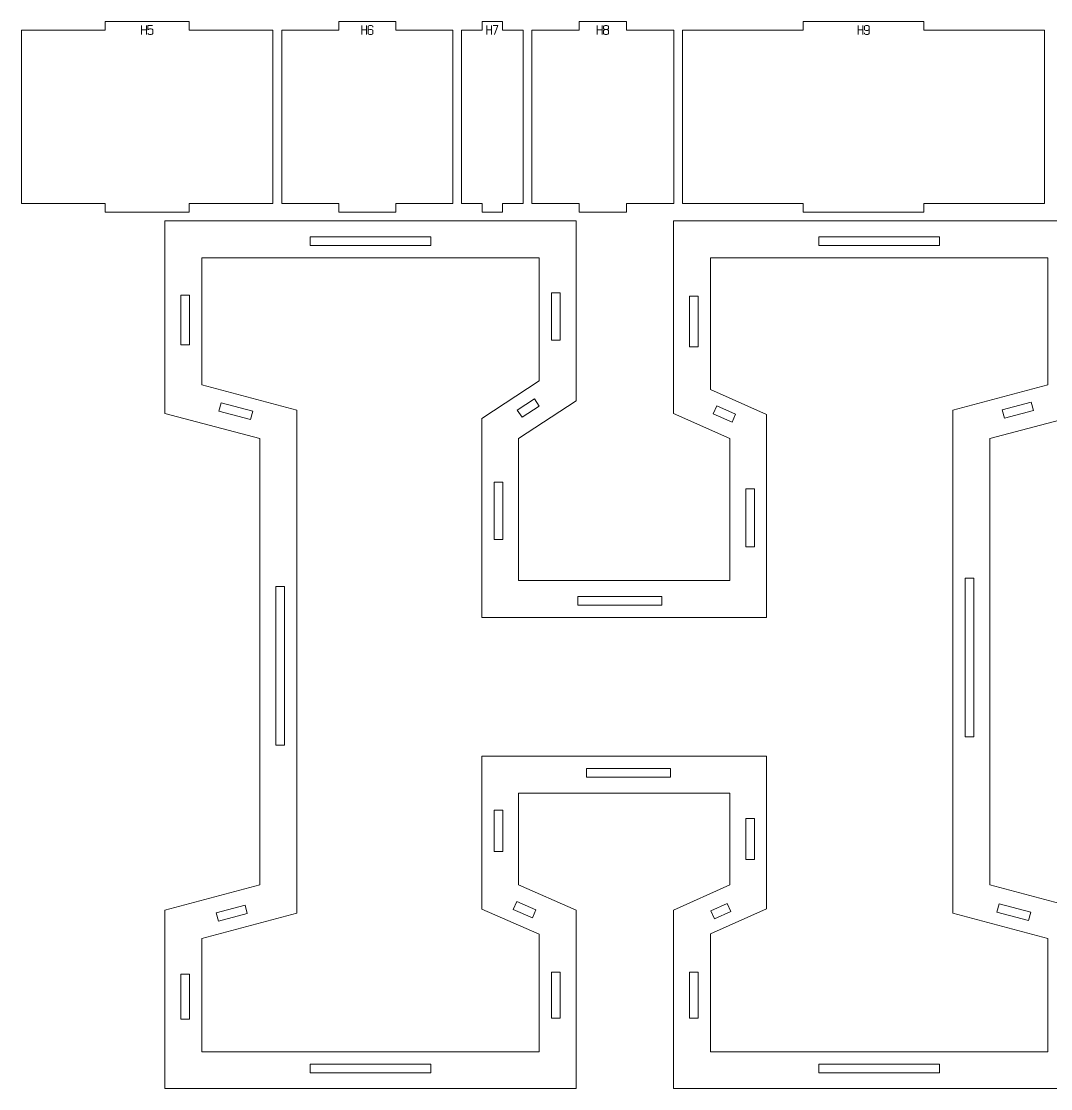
# Model space of a CAD drawing. Header units: centimetres. Extents: x -249 to 275, y -506 to 461.
# Drawn here: x -221.44 to -185.85, y -177.71 to -140.81 of the extents above; entities that cross this region are included whole.
import ezdxf

# ---------------------------------------------------------------- set-up
doc = ezdxf.new("R2010")
doc.units = ezdxf.units.CM
doc.header["$MEASUREMENT"] = 0
doc.layers.add('Capa 1', color=7, linetype='Continuous')

msp = doc.modelspace()

# ---------------------------------------------------------------- linework, layer by layer
at = {"layer": 'Capa 1', "color": 240, "lineweight": 9}
for points, knots in [([(-221.43544, -141.1064), (-221.43544, -141.1064), (-221.43544, -147.1064), (-221.43544, -147.1064), (-221.43544, -147.1064), (-218.53579, -147.1064), (-218.53579, -147.1064), (-218.53579, -147.1064), (-218.53579, -147.4064), (-218.53579, -147.4064), (-218.53579, -147.4064), (-215.63614, -147.4064), (-215.63614, -147.4064), (-215.63614, -147.4064), (-215.63614, -147.1064), (-215.63614, -147.1064), (-215.63614, -147.1064), (-212.7365, -147.1064), (-212.7365, -147.1064), (-212.7365, -147.1064), (-212.7365, -141.1064), (-212.7365, -141.1064), (-212.7365, -141.1064), (-215.63614, -141.1064), (-215.63614, -141.1064), (-215.63614, -141.1064), (-215.63614, -140.8064), (-215.63614, -140.8064), (-215.63614, -140.8064), (-218.53579, -140.8064), (-218.53579, -140.8064), (-218.53579, -140.8064), (-218.53579, -141.1064), (-218.53579, -141.1064), (-218.53579, -141.1064), (-221.43544, -141.1064), (-221.43544, -141.1064)], [0, 0, 0, 0, 0.08333333, 0.08333333, 0.08333333, 0.16666667, 0.16666667, 0.16666667, 0.25, 0.25, 0.25, 0.33333333, 0.33333333, 0.33333333, 0.41666667, 0.41666667, 0.41666667, 0.5, 0.5, 0.5, 0.58333333, 0.58333333, 0.58333333, 0.66666667, 0.66666667, 0.66666667, 0.75, 0.75, 0.75, 0.83333333, 0.83333333, 0.83333333, 0.91666667, 0.91666667, 0.91666667, 1, 1, 1, 1]), ([(-212.4365, -141.1064), (-212.4365, -141.1064), (-212.4365, -147.1064), (-212.4365, -147.1064), (-212.4365, -147.1064), (-210.46329, -147.1064), (-210.46329, -147.1064), (-210.46329, -147.1064), (-210.46329, -147.4064), (-210.46329, -147.4064), (-210.46329, -147.4064), (-208.49008, -147.4064), (-208.49008, -147.4064), (-208.49008, -147.4064), (-208.49008, -147.1064), (-208.49008, -147.1064), (-208.49008, -147.1064), (-206.51687, -147.1064), (-206.51687, -147.1064), (-206.51687, -147.1064), (-206.51687, -141.1064), (-206.51687, -141.1064), (-206.51687, -141.1064), (-208.49008, -141.1064), (-208.49008, -141.1064), (-208.49008, -141.1064), (-208.49008, -140.8064), (-208.49008, -140.8064), (-208.49008, -140.8064), (-210.46329, -140.8064), (-210.46329, -140.8064), (-210.46329, -140.8064), (-210.46329, -141.1064), (-210.46329, -141.1064), (-210.46329, -141.1064), (-212.4365, -141.1064), (-212.4365, -141.1064)], [0, 0, 0, 0, 0.08333333, 0.08333333, 0.08333333, 0.16666667, 0.16666667, 0.16666667, 0.25, 0.25, 0.25, 0.33333333, 0.33333333, 0.33333333, 0.41666667, 0.41666667, 0.41666667, 0.5, 0.5, 0.5, 0.58333333, 0.58333333, 0.58333333, 0.66666667, 0.66666667, 0.66666667, 0.75, 0.75, 0.75, 0.83333333, 0.83333333, 0.83333333, 0.91666667, 0.91666667, 0.91666667, 1, 1, 1, 1]), ([(-206.21687, -141.1064), (-206.21687, -141.1064), (-206.21687, -147.1064), (-206.21687, -147.1064), (-206.21687, -147.1064), (-205.50804, -147.1064), (-205.50804, -147.1064), (-205.50804, -147.1064), (-205.50804, -147.4064), (-205.50804, -147.4064), (-205.50804, -147.4064), (-204.79922, -147.4064), (-204.79922, -147.4064), (-204.79922, -147.4064), (-204.79922, -147.1064), (-204.79922, -147.1064), (-204.79922, -147.1064), (-204.0904, -147.1064), (-204.0904, -147.1064), (-204.0904, -147.1064), (-204.0904, -141.1064), (-204.0904, -141.1064), (-204.0904, -141.1064), (-204.79922, -141.1064), (-204.79922, -141.1064), (-204.79922, -141.1064), (-204.79922, -140.8064), (-204.79922, -140.8064), (-204.79922, -140.8064), (-205.50804, -140.8064), (-205.50804, -140.8064), (-205.50804, -140.8064), (-205.50804, -141.1064), (-205.50804, -141.1064), (-205.50804, -141.1064), (-206.21687, -141.1064), (-206.21687, -141.1064)], [0, 0, 0, 0, 0.08333333, 0.08333333, 0.08333333, 0.16666667, 0.16666667, 0.16666667, 0.25, 0.25, 0.25, 0.33333333, 0.33333333, 0.33333333, 0.41666667, 0.41666667, 0.41666667, 0.5, 0.5, 0.5, 0.58333333, 0.58333333, 0.58333333, 0.66666667, 0.66666667, 0.66666667, 0.75, 0.75, 0.75, 0.83333333, 0.83333333, 0.83333333, 0.91666667, 0.91666667, 0.91666667, 1, 1, 1, 1]), ([(-203.7904, -141.1064), (-203.7904, -141.1064), (-203.7904, -147.1064), (-203.7904, -147.1064), (-203.7904, -147.1064), (-202.15347, -147.1064), (-202.15347, -147.1064), (-202.15347, -147.1064), (-202.15347, -147.4064), (-202.15347, -147.4064), (-202.15347, -147.4064), (-200.51654, -147.4064), (-200.51654, -147.4064), (-200.51654, -147.4064), (-200.51654, -147.1064), (-200.51654, -147.1064), (-200.51654, -147.1064), (-198.87961, -147.1064), (-198.87961, -147.1064), (-198.87961, -147.1064), (-198.87961, -141.1064), (-198.87961, -141.1064), (-198.87961, -141.1064), (-200.51654, -141.1064), (-200.51654, -141.1064), (-200.51654, -141.1064), (-200.51654, -140.8064), (-200.51654, -140.8064), (-200.51654, -140.8064), (-202.15347, -140.8064), (-202.15347, -140.8064), (-202.15347, -140.8064), (-202.15347, -141.1064), (-202.15347, -141.1064), (-202.15347, -141.1064), (-203.7904, -141.1064), (-203.7904, -141.1064)], [0, 0, 0, 0, 0.08333333, 0.08333333, 0.08333333, 0.16666667, 0.16666667, 0.16666667, 0.25, 0.25, 0.25, 0.33333333, 0.33333333, 0.33333333, 0.41666667, 0.41666667, 0.41666667, 0.5, 0.5, 0.5, 0.58333333, 0.58333333, 0.58333333, 0.66666667, 0.66666667, 0.66666667, 0.75, 0.75, 0.75, 0.83333333, 0.83333333, 0.83333333, 0.91666667, 0.91666667, 0.91666667, 1, 1, 1, 1]), ([(-198.57961, -141.1064), (-198.57961, -141.1064), (-198.57961, -147.1064), (-198.57961, -147.1064), (-198.57961, -147.1064), (-194.40699, -147.1064), (-194.40699, -147.1064), (-194.40699, -147.1064), (-194.40699, -147.4064), (-194.40699, -147.4064), (-194.40699, -147.4064), (-190.23438, -147.4064), (-190.23438, -147.4064), (-190.23438, -147.4064), (-190.23438, -147.1064), (-190.23438, -147.1064), (-190.23438, -147.1064), (-186.06177, -147.1064), (-186.06177, -147.1064), (-186.06177, -147.1064), (-186.06177, -141.1064), (-186.06177, -141.1064), (-186.06177, -141.1064), (-190.23438, -141.1064), (-190.23438, -141.1064), (-190.23438, -141.1064), (-190.23438, -140.8064), (-190.23438, -140.8064), (-190.23438, -140.8064), (-194.40699, -140.8064), (-194.40699, -140.8064), (-194.40699, -140.8064), (-194.40699, -141.1064), (-194.40699, -141.1064), (-194.40699, -141.1064), (-198.57961, -141.1064), (-198.57961, -141.1064)], [0, 0, 0, 0, 0.08333333, 0.08333333, 0.08333333, 0.16666667, 0.16666667, 0.16666667, 0.25, 0.25, 0.25, 0.33333333, 0.33333333, 0.33333333, 0.41666667, 0.41666667, 0.41666667, 0.5, 0.5, 0.5, 0.58333333, 0.58333333, 0.58333333, 0.66666667, 0.66666667, 0.66666667, 0.75, 0.75, 0.75, 0.83333333, 0.83333333, 0.83333333, 0.91666667, 0.91666667, 0.91666667, 1, 1, 1, 1]), ([(-184.67472, -147.7064), (-184.67472, -147.7064), (-184.67472, -154.35857), (-184.67472, -154.35857), (-184.67472, -154.35857), (-187.9584, -155.22815), (-187.9584, -155.22815), (-187.9584, -155.22815), (-187.9584, -170.66292), (-187.9584, -170.66292), (-187.9584, -170.66292), (-184.67472, -171.53249), (-184.67472, -171.53249), (-184.67472, -171.53249), (-184.67472, -177.7064), (-184.67472, -177.7064), (-184.67472, -177.7064), (-198.88961, -177.7064), (-198.88961, -177.7064), (-198.88961, -177.7064), (-198.88961, -171.53249), (-198.88961, -171.53249), (-198.88961, -171.53249), (-196.94532, -170.66292), (-196.94532, -170.66292), (-196.94532, -170.66292), (-196.94532, -167.489), (-196.94532, -167.489), (-196.94532, -167.489), (-204.2472, -167.489), (-204.2472, -167.489), (-204.2472, -167.489), (-204.2472, -170.66292), (-204.2472, -170.66292), (-204.2472, -170.66292), (-202.25971, -171.53249), (-202.25971, -171.53249), (-202.25971, -171.53249), (-202.25971, -177.7064), (-202.25971, -177.7064), (-202.25971, -177.7064), (-216.47461, -177.7064), (-216.47461, -177.7064), (-216.47461, -177.7064), (-216.47461, -171.53249), (-216.47461, -171.53249), (-216.47461, -171.53249), (-213.19092, -170.66292), (-213.19092, -170.66292), (-213.19092, -170.66292), (-213.19092, -155.22815), (-213.19092, -155.22815), (-213.19092, -155.22815), (-216.47461, -154.35857), (-216.47461, -154.35857), (-216.47461, -154.35857), (-216.47461, -147.7064), (-216.47461, -147.7064), (-216.47461, -147.7064), (-202.25971, -147.7064), (-202.25971, -147.7064), (-202.25971, -147.7064), (-202.25971, -153.92379), (-202.25971, -153.92379), (-202.25971, -153.92379), (-204.2472, -155.22815), (-204.2472, -155.22815), (-204.2472, -155.22815), (-204.2472, -160.14118), (-204.2472, -160.14118), (-204.2472, -160.14118), (-196.94532, -160.14118), (-196.94532, -160.14118), (-196.94532, -160.14118), (-196.94532, -155.22815), (-196.94532, -155.22815), (-196.94532, -155.22815), (-198.88961, -154.35857), (-198.88961, -154.35857), (-198.88961, -154.35857), (-198.88961, -147.7064), (-198.88961, -147.7064), (-198.88961, -147.7064), (-184.67472, -147.7064), (-184.67472, -147.7064)], [0, 0, 0, 0, 0.03571429, 0.03571429, 0.03571429, 0.07142857, 0.07142857, 0.07142857, 0.10714286, 0.10714286, 0.10714286, 0.14285714, 0.14285714, 0.14285714, 0.17857143, 0.17857143, 0.17857143, 0.21428571, 0.21428571, 0.21428571, 0.25, 0.25, 0.25, 0.28571429, 0.28571429, 0.28571429, 0.32142857, 0.32142857, 0.32142857, 0.35714286, 0.35714286, 0.35714286, 0.39285714, 0.39285714, 0.39285714, 0.42857143, 0.42857143, 0.42857143, 0.46428571, 0.46428571, 0.46428571, 0.5, 0.5, 0.5, 0.53571429, 0.53571429, 0.53571429, 0.57142857, 0.57142857, 0.57142857, 0.60714286, 0.60714286, 0.60714286, 0.64285714, 0.64285714, 0.64285714, 0.67857143, 0.67857143, 0.67857143, 0.71428571, 0.71428571, 0.71428571, 0.75, 0.75, 0.75, 0.78571429, 0.78571429, 0.78571429, 0.82142857, 0.82142857, 0.82142857, 0.85714286, 0.85714286, 0.85714286, 0.89285714, 0.89285714, 0.89285714, 0.92857143, 0.92857143, 0.92857143, 0.96428571, 0.96428571, 0.96428571, 1, 1, 1, 1]), ([(-211.45347, -148.55493), (-211.45347, -148.55493), (-207.28085, -148.55493), (-207.28085, -148.55493), (-207.28085, -148.55493), (-207.28085, -148.25493), (-207.28085, -148.25493), (-207.28085, -148.25493), (-211.45347, -148.25493), (-211.45347, -148.25493), (-211.45347, -148.25493), (-211.45347, -148.55493), (-211.45347, -148.55493)], [0, 0, 0, 0, 0.25, 0.25, 0.25, 0.5, 0.5, 0.5, 0.75, 0.75, 0.75, 1, 1, 1, 1]), ([(-193.86847, -148.55493), (-193.86847, -148.55493), (-189.69586, -148.55493), (-189.69586, -148.55493), (-189.69586, -148.55493), (-189.69586, -148.25493), (-189.69586, -148.25493), (-189.69586, -148.25493), (-193.86847, -148.25493), (-193.86847, -148.25493), (-193.86847, -148.25493), (-193.86847, -148.55493), (-193.86847, -148.55493)], [0, 0, 0, 0, 0.25, 0.25, 0.25, 0.5, 0.5, 0.5, 0.75, 0.75, 0.75, 1, 1, 1, 1]), ([(-185.94751, -148.97919), (-185.94751, -148.97919), (-197.61682, -148.97919), (-197.61682, -148.97919), (-197.61682, -148.97919), (-197.61682, -153.53353), (-197.61682, -153.53353), (-197.61682, -153.53353), (-195.67253, -154.40311), (-195.67253, -154.40311), (-195.67253, -154.40311), (-195.67253, -161.41397), (-195.67253, -161.41397), (-195.67253, -161.41397), (-205.51999, -161.41397), (-205.51999, -161.41397), (-205.51999, -161.41397), (-205.51999, -154.54105), (-205.51999, -154.54105), (-205.51999, -154.54105), (-203.5325, -153.23669), (-203.5325, -153.23669), (-203.5325, -153.23669), (-203.5325, -148.97919), (-203.5325, -148.97919), (-203.5325, -148.97919), (-215.20182, -148.97919), (-215.20182, -148.97919), (-215.20182, -148.97919), (-215.20182, -153.37896), (-215.20182, -153.37896), (-215.20182, -153.37896), (-211.91813, -154.24854), (-211.91813, -154.24854), (-211.91813, -154.24854), (-211.91813, -171.64253), (-211.91813, -171.64253), (-211.91813, -171.64253), (-215.20182, -172.5121), (-215.20182, -172.5121), (-215.20182, -172.5121), (-215.20182, -176.43361), (-215.20182, -176.43361), (-215.20182, -176.43361), (-203.5325, -176.43361), (-203.5325, -176.43361), (-203.5325, -176.43361), (-203.5325, -172.3649), (-203.5325, -172.3649), (-203.5325, -172.3649), (-205.51999, -171.49533), (-205.51999, -171.49533), (-205.51999, -171.49533), (-205.51999, -166.21621), (-205.51999, -166.21621), (-205.51999, -166.21621), (-195.67253, -166.21621), (-195.67253, -166.21621), (-195.67253, -166.21621), (-195.67253, -171.48796), (-195.67253, -171.48796), (-195.67253, -171.48796), (-197.61682, -172.35753), (-197.61682, -172.35753), (-197.61682, -172.35753), (-197.61682, -176.43361), (-197.61682, -176.43361), (-197.61682, -176.43361), (-185.94751, -176.43361), (-185.94751, -176.43361), (-185.94751, -176.43361), (-185.94751, -172.5121), (-185.94751, -172.5121), (-185.94751, -172.5121), (-189.23119, -171.64253), (-189.23119, -171.64253), (-189.23119, -171.64253), (-189.23119, -154.24855), (-189.23119, -154.24855), (-189.23119, -154.24855), (-185.94751, -153.37897), (-185.94751, -153.37897), (-185.94751, -153.37897), (-185.94751, -148.97919), (-185.94751, -148.97919)], [0, 0, 0, 0, 0.03571429, 0.03571429, 0.03571429, 0.07142857, 0.07142857, 0.07142857, 0.10714286, 0.10714286, 0.10714286, 0.14285714, 0.14285714, 0.14285714, 0.17857143, 0.17857143, 0.17857143, 0.21428571, 0.21428571, 0.21428571, 0.25, 0.25, 0.25, 0.28571429, 0.28571429, 0.28571429, 0.32142857, 0.32142857, 0.32142857, 0.35714286, 0.35714286, 0.35714286, 0.39285714, 0.39285714, 0.39285714, 0.42857143, 0.42857143, 0.42857143, 0.46428571, 0.46428571, 0.46428571, 0.5, 0.5, 0.5, 0.53571429, 0.53571429, 0.53571429, 0.57142857, 0.57142857, 0.57142857, 0.60714286, 0.60714286, 0.60714286, 0.64285714, 0.64285714, 0.64285714, 0.67857143, 0.67857143, 0.67857143, 0.71428571, 0.71428571, 0.71428571, 0.75, 0.75, 0.75, 0.78571429, 0.78571429, 0.78571429, 0.82142857, 0.82142857, 0.82142857, 0.85714286, 0.85714286, 0.85714286, 0.89285714, 0.89285714, 0.89285714, 0.92857143, 0.92857143, 0.92857143, 0.96428571, 0.96428571, 0.96428571, 1, 1, 1, 1]), ([(-215.62608, -151.98864), (-215.62608, -151.98864), (-215.62608, -150.27179), (-215.62608, -150.27179), (-215.62608, -150.27179), (-215.92608, -150.27179), (-215.92608, -150.27179), (-215.92608, -150.27179), (-215.92608, -151.98864), (-215.92608, -151.98864), (-215.92608, -151.98864), (-215.62608, -151.98864), (-215.62608, -151.98864)], [0, 0, 0, 0, 0.25, 0.25, 0.25, 0.5, 0.5, 0.5, 0.75, 0.75, 0.75, 1, 1, 1, 1]), ([(-203.10824, -150.19186), (-203.10824, -150.19186), (-203.10824, -151.82879), (-203.10824, -151.82879), (-203.10824, -151.82879), (-202.80824, -151.82879), (-202.80824, -151.82879), (-202.80824, -151.82879), (-202.80824, -150.19186), (-202.80824, -150.19186), (-202.80824, -150.19186), (-203.10824, -150.19186), (-203.10824, -150.19186)], [0, 0, 0, 0, 0.25, 0.25, 0.25, 0.5, 0.5, 0.5, 0.75, 0.75, 0.75, 1, 1, 1, 1]), ([(-198.04108, -152.05734), (-198.04108, -152.05734), (-198.04108, -150.30613), (-198.04108, -150.30613), (-198.04108, -150.30613), (-198.34108, -150.30613), (-198.34108, -150.30613), (-198.34108, -150.30613), (-198.34108, -152.05734), (-198.34108, -152.05734), (-198.34108, -152.05734), (-198.04108, -152.05734), (-198.04108, -152.05734)], [0, 0, 0, 0, 0.25, 0.25, 0.25, 0.5, 0.5, 0.5, 0.75, 0.75, 0.75, 1, 1, 1, 1]), ([(-203.70084, -153.85464), (-203.70084, -153.85464), (-204.29344, -154.24355), (-204.29344, -154.24355), (-204.29344, -154.24355), (-204.12884, -154.49436), (-204.12884, -154.49436), (-204.12884, -154.49436), (-203.53624, -154.10545), (-203.53624, -154.10545), (-203.53624, -154.10545), (-203.70084, -153.85464), (-203.70084, -153.85464)], [0, 0, 0, 0, 0.25, 0.25, 0.25, 0.5, 0.5, 0.5, 0.75, 0.75, 0.75, 1, 1, 1, 1]), ([(-213.43695, -154.28522), (-213.43695, -154.28522), (-214.53152, -153.99536), (-214.53152, -153.99536), (-214.53152, -153.99536), (-214.60831, -154.28536), (-214.60831, -154.28536), (-214.60831, -154.28536), (-213.51375, -154.57522), (-213.51375, -154.57522), (-213.51375, -154.57522), (-213.43695, -154.28522), (-213.43695, -154.28522)], [0, 0, 0, 0, 0.25, 0.25, 0.25, 0.5, 0.5, 0.5, 0.75, 0.75, 0.75, 1, 1, 1, 1]), ([(-196.74489, -154.38826), (-196.74489, -154.38826), (-197.39298, -154.0984), (-197.39298, -154.0984), (-197.39298, -154.0984), (-197.51547, -154.37226), (-197.51547, -154.37226), (-197.51547, -154.37226), (-196.86737, -154.66212), (-196.86737, -154.66212), (-196.86737, -154.66212), (-196.74489, -154.38826), (-196.74489, -154.38826)], [0, 0, 0, 0, 0.25, 0.25, 0.25, 0.5, 0.5, 0.5, 0.75, 0.75, 0.75, 1, 1, 1, 1]), ([(-186.52436, -153.97061), (-186.52436, -153.97061), (-187.52548, -154.23573), (-187.52548, -154.23573), (-187.52548, -154.23573), (-187.44868, -154.52573), (-187.44868, -154.52573), (-187.44868, -154.52573), (-186.44756, -154.26062), (-186.44756, -154.26062), (-186.44756, -154.26062), (-186.52436, -153.97061), (-186.52436, -153.97061)], [0, 0, 0, 0, 0.25, 0.25, 0.25, 0.5, 0.5, 0.5, 0.75, 0.75, 0.75, 1, 1, 1, 1]), ([(-205.09573, -156.74329), (-205.09573, -156.74329), (-205.09573, -158.7165), (-205.09573, -158.7165), (-205.09573, -158.7165), (-204.79573, -158.7165), (-204.79573, -158.7165), (-204.79573, -158.7165), (-204.79573, -156.74329), (-204.79573, -156.74329), (-204.79573, -156.74329), (-205.09573, -156.74329), (-205.09573, -156.74329)], [0, 0, 0, 0, 0.25, 0.25, 0.25, 0.5, 0.5, 0.5, 0.75, 0.75, 0.75, 1, 1, 1, 1]), ([(-196.09679, -158.97713), (-196.09679, -158.97713), (-196.09679, -156.96456), (-196.09679, -156.96456), (-196.09679, -156.96456), (-196.39679, -156.96456), (-196.39679, -156.96456), (-196.39679, -156.96456), (-196.39679, -158.97713), (-196.39679, -158.97713), (-196.39679, -158.97713), (-196.09679, -158.97713), (-196.09679, -158.97713)], [0, 0, 0, 0, 0.25, 0.25, 0.25, 0.5, 0.5, 0.5, 0.75, 0.75, 0.75, 1, 1, 1, 1]), ([(-188.80693, -160.05872), (-188.80693, -160.05872), (-188.80693, -165.54235), (-188.80693, -165.54235), (-188.80693, -165.54235), (-188.50693, -165.54235), (-188.50693, -165.54235), (-188.50693, -165.54235), (-188.50693, -160.05872), (-188.50693, -160.05872), (-188.50693, -160.05872), (-188.80693, -160.05872), (-188.80693, -160.05872)], [0, 0, 0, 0, 0.25, 0.25, 0.25, 0.5, 0.5, 0.5, 0.75, 0.75, 0.75, 1, 1, 1, 1]), ([(-212.34239, -165.83235), (-212.34239, -165.83235), (-212.34239, -160.34872), (-212.34239, -160.34872), (-212.34239, -160.34872), (-212.64239, -160.34872), (-212.64239, -160.34872), (-212.64239, -160.34872), (-212.64239, -165.83235), (-212.64239, -165.83235), (-212.64239, -165.83235), (-212.34239, -165.83235), (-212.34239, -165.83235)], [0, 0, 0, 0, 0.25, 0.25, 0.25, 0.5, 0.5, 0.5, 0.75, 0.75, 0.75, 1, 1, 1, 1]), ([(-202.19608, -160.98971), (-202.19608, -160.98971), (-199.29644, -160.98971), (-199.29644, -160.98971), (-199.29644, -160.98971), (-199.29644, -160.68971), (-199.29644, -160.68971), (-199.29644, -160.68971), (-202.19608, -160.68971), (-202.19608, -160.68971), (-202.19608, -160.68971), (-202.19608, -160.98971), (-202.19608, -160.98971)], [0, 0, 0, 0, 0.25, 0.25, 0.25, 0.5, 0.5, 0.5, 0.75, 0.75, 0.75, 1, 1, 1, 1]), ([(-198.99644, -166.64047), (-198.99644, -166.64047), (-201.89608, -166.64047), (-201.89608, -166.64047), (-201.89608, -166.64047), (-201.89608, -166.94047), (-201.89608, -166.94047), (-201.89608, -166.94047), (-198.99644, -166.94047), (-198.99644, -166.94047), (-198.99644, -166.94047), (-198.99644, -166.64047), (-198.99644, -166.64047)], [0, 0, 0, 0, 0.25, 0.25, 0.25, 0.5, 0.5, 0.5, 0.75, 0.75, 0.75, 1, 1, 1, 1]), ([(-205.09573, -168.07465), (-205.09573, -168.07465), (-205.09573, -169.50883), (-205.09573, -169.50883), (-205.09573, -169.50883), (-204.79573, -169.50883), (-204.79573, -169.50883), (-204.79573, -169.50883), (-204.79573, -168.07465), (-204.79573, -168.07465), (-204.79573, -168.07465), (-205.09573, -168.07465), (-205.09573, -168.07465)], [0, 0, 0, 0, 0.25, 0.25, 0.25, 0.5, 0.5, 0.5, 0.75, 0.75, 0.75, 1, 1, 1, 1]), ([(-196.09679, -169.78879), (-196.09679, -169.78879), (-196.09679, -168.36463), (-196.09679, -168.36463), (-196.09679, -168.36463), (-196.39679, -168.36463), (-196.39679, -168.36463), (-196.39679, -168.36463), (-196.39679, -169.78879), (-196.39679, -169.78879), (-196.39679, -169.78879), (-196.09679, -169.78879), (-196.09679, -169.78879)], [0, 0, 0, 0, 0.25, 0.25, 0.25, 0.5, 0.5, 0.5, 0.75, 0.75, 0.75, 1, 1, 1, 1]), ([(-214.62496, -171.92045), (-214.62496, -171.92045), (-213.62385, -171.65534), (-213.62385, -171.65534), (-213.62385, -171.65534), (-213.70064, -171.36534), (-213.70064, -171.36534), (-213.70064, -171.36534), (-214.70176, -171.63045), (-214.70176, -171.63045), (-214.70176, -171.63045), (-214.62496, -171.92045), (-214.62496, -171.92045)], [0, 0, 0, 0, 0.25, 0.25, 0.25, 0.5, 0.5, 0.5, 0.75, 0.75, 0.75, 1, 1, 1, 1]), ([(-204.43323, -171.50772), (-204.43323, -171.50772), (-203.77074, -171.79757), (-203.77074, -171.79757), (-203.77074, -171.79757), (-203.65049, -171.52273), (-203.65049, -171.52273), (-203.65049, -171.52273), (-204.31298, -171.23287), (-204.31298, -171.23287), (-204.31298, -171.23287), (-204.43323, -171.50772), (-204.43323, -171.50772)], [0, 0, 0, 0, 0.25, 0.25, 0.25, 0.5, 0.5, 0.5, 0.75, 0.75, 0.75, 1, 1, 1, 1]), ([(-197.47631, -171.82993), (-197.47631, -171.82993), (-196.91155, -171.57735), (-196.91155, -171.57735), (-196.91155, -171.57735), (-197.03403, -171.30349), (-197.03403, -171.30349), (-197.03403, -171.30349), (-197.5988, -171.55607), (-197.5988, -171.55607), (-197.5988, -171.55607), (-197.47631, -171.82993), (-197.47631, -171.82993)], [0, 0, 0, 0, 0.25, 0.25, 0.25, 0.5, 0.5, 0.5, 0.75, 0.75, 0.75, 1, 1, 1, 1]), ([(-187.71237, -171.60585), (-187.71237, -171.60585), (-186.61781, -171.8957), (-186.61781, -171.8957), (-186.61781, -171.8957), (-186.54101, -171.6057), (-186.54101, -171.6057), (-186.54101, -171.6057), (-187.63557, -171.31584), (-187.63557, -171.31584), (-187.63557, -171.31584), (-187.71237, -171.60585), (-187.71237, -171.60585)], [0, 0, 0, 0, 0.25, 0.25, 0.25, 0.5, 0.5, 0.5, 0.75, 0.75, 0.75, 1, 1, 1, 1]), ([(-215.62608, -175.30043), (-215.62608, -175.30043), (-215.62608, -173.743), (-215.62608, -173.743), (-215.62608, -173.743), (-215.92608, -173.743), (-215.92608, -173.743), (-215.92608, -173.743), (-215.92608, -175.30043), (-215.92608, -175.30043), (-215.92608, -175.30043), (-215.62608, -175.30043), (-215.62608, -175.30043)], [0, 0, 0, 0, 0.25, 0.25, 0.25, 0.5, 0.5, 0.5, 0.75, 0.75, 0.75, 1, 1, 1, 1]), ([(-203.10824, -173.67758), (-203.10824, -173.67758), (-203.10824, -175.26772), (-203.10824, -175.26772), (-203.10824, -175.26772), (-202.80824, -175.26772), (-202.80824, -175.26772), (-202.80824, -175.26772), (-202.80824, -173.67758), (-202.80824, -173.67758), (-202.80824, -173.67758), (-203.10824, -173.67758), (-203.10824, -173.67758)], [0, 0, 0, 0, 0.25, 0.25, 0.25, 0.5, 0.5, 0.5, 0.75, 0.75, 0.75, 1, 1, 1, 1]), ([(-198.04108, -175.26609), (-198.04108, -175.26609), (-198.04108, -173.6743), (-198.04108, -173.6743), (-198.04108, -173.6743), (-198.34108, -173.6743), (-198.34108, -173.6743), (-198.34108, -173.6743), (-198.34108, -175.26609), (-198.34108, -175.26609), (-198.34108, -175.26609), (-198.04108, -175.26609), (-198.04108, -175.26609)], [0, 0, 0, 0, 0.25, 0.25, 0.25, 0.5, 0.5, 0.5, 0.75, 0.75, 0.75, 1, 1, 1, 1]), ([(-207.28085, -176.85787), (-207.28085, -176.85787), (-211.45347, -176.85787), (-211.45347, -176.85787), (-211.45347, -176.85787), (-211.45347, -177.15787), (-211.45347, -177.15787), (-211.45347, -177.15787), (-207.28085, -177.15787), (-207.28085, -177.15787), (-207.28085, -177.15787), (-207.28085, -176.85787), (-207.28085, -176.85787)], [0, 0, 0, 0, 0.25, 0.25, 0.25, 0.5, 0.5, 0.5, 0.75, 0.75, 0.75, 1, 1, 1, 1]), ([(-189.69586, -176.85787), (-189.69586, -176.85787), (-193.86847, -176.85787), (-193.86847, -176.85787), (-193.86847, -176.85787), (-193.86847, -177.15787), (-193.86847, -177.15787), (-193.86847, -177.15787), (-189.69586, -177.15787), (-189.69586, -177.15787), (-189.69586, -177.15787), (-189.69586, -176.85787), (-189.69586, -176.85787)], [0, 0, 0, 0, 0.25, 0.25, 0.25, 0.5, 0.5, 0.5, 0.75, 0.75, 0.75, 1, 1, 1, 1])]:
    msp.add_open_spline(points, degree=3, knots=knots, dxfattribs=at)
at = {"layer": 'Capa 1', "color": 114, "lineweight": 9}
for points, knots in [([(-217.27859, -141.2636), (-217.27859, -141.2636), (-217.27859, -140.94716), (-217.27859, -140.94716), (-217.27859, -140.94716), (-217.27859, -141.10309), (-217.27859, -141.10309), (-217.27859, -141.10309), (-217.11441, -141.10309), (-217.11441, -141.10309), (-217.11441, -141.10309), (-217.11441, -140.94716), (-217.11441, -140.94716), (-217.11441, -140.94716), (-217.11441, -141.2636), (-217.11441, -141.2636), (-217.11441, -141.2636), (-217.11441, -141.10309), (-217.11441, -141.10309), (-217.11441, -141.10309), (-217.27859, -141.10309), (-217.27859, -141.10309), (-217.27859, -141.10309), (-217.27859, -141.2636), (-217.27859, -141.2636)], [0, 0, 0, 0, 0.125, 0.125, 0.125, 0.25, 0.25, 0.25, 0.375, 0.375, 0.375, 0.5, 0.5, 0.5, 0.625, 0.625, 0.625, 0.75, 0.75, 0.75, 0.875, 0.875, 0.875, 1, 1, 1, 1]), ([(-216.97591, -141.2636), (-216.99945, -141.2636), (-217.0191, -141.26016), (-217.03484, -141.25328), (-217.05059, -141.2464), (-217.05846, -141.23807), (-217.05846, -141.22829), (-217.05846, -141.23807), (-217.05059, -141.2464), (-217.03484, -141.25328), (-217.0191, -141.26016), (-216.99945, -141.2636), (-216.97591, -141.2636), (-216.95237, -141.2636), (-216.93272, -141.26016), (-216.91698, -141.25328), (-216.90123, -141.2464), (-216.89336, -141.23807), (-216.89336, -141.22829), (-216.89336, -141.22829), (-216.89336, -141.10263), (-216.89336, -141.10263), (-216.89336, -141.09284), (-216.90123, -141.08451), (-216.91698, -141.07763), (-216.93272, -141.07075), (-216.95237, -141.06731), (-216.97591, -141.06731), (-216.99731, -141.06915), (-217.01382, -141.0716), (-217.02544, -141.07465), (-217.03706, -141.07771), (-217.04806, -141.08704), (-217.05846, -141.10263), (-217.05846, -141.10263), (-217.05846, -140.94716), (-217.05846, -140.94716), (-217.05846, -140.94716), (-216.89886, -140.94716), (-216.89886, -140.94716), (-216.89886, -140.94716), (-217.05846, -140.94716), (-217.05846, -140.94716), (-217.05846, -140.94716), (-217.05846, -141.10263), (-217.05846, -141.10263), (-217.04806, -141.08704), (-217.03706, -141.07771), (-217.02544, -141.07465), (-217.01382, -141.0716), (-216.99731, -141.06915), (-216.97591, -141.06731), (-216.95237, -141.06731), (-216.93272, -141.07075), (-216.91698, -141.07763), (-216.90123, -141.08451), (-216.89336, -141.09284), (-216.89336, -141.10263), (-216.89336, -141.10263), (-216.89336, -141.22829), (-216.89336, -141.22829), (-216.89336, -141.23807), (-216.90123, -141.2464), (-216.91698, -141.25328), (-216.93272, -141.26016), (-216.95237, -141.2636), (-216.97591, -141.2636)], [0, 0, 0, 0, 0.04545455, 0.04545455, 0.04545455, 0.09090909, 0.09090909, 0.09090909, 0.13636364, 0.13636364, 0.13636364, 0.18181818, 0.18181818, 0.18181818, 0.22727273, 0.22727273, 0.22727273, 0.27272727, 0.27272727, 0.27272727, 0.31818182, 0.31818182, 0.31818182, 0.36363636, 0.36363636, 0.36363636, 0.40909091, 0.40909091, 0.40909091, 0.45454545, 0.45454545, 0.45454545, 0.5, 0.5, 0.5, 0.54545455, 0.54545455, 0.54545455, 0.59090909, 0.59090909, 0.59090909, 0.63636364, 0.63636364, 0.63636364, 0.68181818, 0.68181818, 0.68181818, 0.72727273, 0.72727273, 0.72727273, 0.77272727, 0.77272727, 0.77272727, 0.81818182, 0.81818182, 0.81818182, 0.86363636, 0.86363636, 0.86363636, 0.90909091, 0.90909091, 0.90909091, 0.95454545, 0.95454545, 0.95454545, 1, 1, 1, 1]), ([(-209.6693, -141.2636), (-209.6693, -141.2636), (-209.6693, -140.94716), (-209.6693, -140.94716), (-209.6693, -140.94716), (-209.6693, -141.10309), (-209.6693, -141.10309), (-209.6693, -141.10309), (-209.50512, -141.10309), (-209.50512, -141.10309), (-209.50512, -141.10309), (-209.50512, -140.94716), (-209.50512, -140.94716), (-209.50512, -140.94716), (-209.50512, -141.2636), (-209.50512, -141.2636), (-209.50512, -141.2636), (-209.50512, -141.10309), (-209.50512, -141.10309), (-209.50512, -141.10309), (-209.6693, -141.10309), (-209.6693, -141.10309), (-209.6693, -141.10309), (-209.6693, -141.2636), (-209.6693, -141.2636)], [0, 0, 0, 0, 0.125, 0.125, 0.125, 0.25, 0.25, 0.25, 0.375, 0.375, 0.375, 0.5, 0.5, 0.5, 0.625, 0.625, 0.625, 0.75, 0.75, 0.75, 0.875, 0.875, 0.875, 1, 1, 1, 1]), ([(-209.36662, -141.2636), (-209.39016, -141.2636), (-209.40981, -141.26016), (-209.42555, -141.25328), (-209.4413, -141.2464), (-209.44917, -141.23807), (-209.44917, -141.22829), (-209.44917, -141.22829), (-209.44917, -141.12143), (-209.44917, -141.12143), (-209.44917, -141.12143), (-209.44917, -140.98247), (-209.44917, -140.98247), (-209.44917, -140.97269), (-209.4413, -140.96436), (-209.42555, -140.95748), (-209.40981, -140.9506), (-209.39016, -140.94716), (-209.36662, -140.94716), (-209.34308, -140.94716), (-209.32343, -140.9506), (-209.30769, -140.95748), (-209.29194, -140.96436), (-209.28407, -140.97269), (-209.28407, -140.98247), (-209.28407, -140.98247), (-209.28407, -141.00815), (-209.28407, -141.00815), (-209.28407, -141.00815), (-209.28407, -140.98247), (-209.28407, -140.98247), (-209.28407, -140.97269), (-209.29194, -140.96436), (-209.30769, -140.95748), (-209.32343, -140.9506), (-209.34308, -140.94716), (-209.36662, -140.94716), (-209.39016, -140.94716), (-209.40981, -140.9506), (-209.42555, -140.95748), (-209.4413, -140.96436), (-209.44917, -140.97269), (-209.44917, -140.98247), (-209.44917, -140.98247), (-209.44917, -141.12143), (-209.44917, -141.12143), (-209.44917, -141.11226), (-209.43962, -141.10408), (-209.42051, -141.0969), (-209.4014, -141.08971), (-209.38344, -141.08612), (-209.36662, -141.08612), (-209.34308, -141.08612), (-209.32343, -141.08956), (-209.30769, -141.09644), (-209.29194, -141.10332), (-209.28407, -141.11165), (-209.28407, -141.12143), (-209.28407, -141.12143), (-209.28407, -141.22829), (-209.28407, -141.22829), (-209.28407, -141.23807), (-209.29194, -141.2464), (-209.30769, -141.25328), (-209.32343, -141.26016), (-209.34308, -141.2636), (-209.36662, -141.2636)], [0, 0, 0, 0, 0.04545455, 0.04545455, 0.04545455, 0.09090909, 0.09090909, 0.09090909, 0.13636364, 0.13636364, 0.13636364, 0.18181818, 0.18181818, 0.18181818, 0.22727273, 0.22727273, 0.22727273, 0.27272727, 0.27272727, 0.27272727, 0.31818182, 0.31818182, 0.31818182, 0.36363636, 0.36363636, 0.36363636, 0.40909091, 0.40909091, 0.40909091, 0.45454545, 0.45454545, 0.45454545, 0.5, 0.5, 0.5, 0.54545455, 0.54545455, 0.54545455, 0.59090909, 0.59090909, 0.59090909, 0.63636364, 0.63636364, 0.63636364, 0.68181818, 0.68181818, 0.68181818, 0.72727273, 0.72727273, 0.72727273, 0.77272727, 0.77272727, 0.77272727, 0.81818182, 0.81818182, 0.81818182, 0.86363636, 0.86363636, 0.86363636, 0.90909091, 0.90909091, 0.90909091, 0.95454545, 0.95454545, 0.95454545, 1, 1, 1, 1]), ([(-205.3435, -141.2636), (-205.3435, -141.2636), (-205.3435, -140.94716), (-205.3435, -140.94716), (-205.3435, -140.94716), (-205.3435, -141.10309), (-205.3435, -141.10309), (-205.3435, -141.10309), (-205.17932, -141.10309), (-205.17932, -141.10309), (-205.17932, -141.10309), (-205.17932, -140.94716), (-205.17932, -140.94716), (-205.17932, -140.94716), (-205.17932, -141.2636), (-205.17932, -141.2636), (-205.17932, -141.2636), (-205.17932, -141.10309), (-205.17932, -141.10309), (-205.17932, -141.10309), (-205.3435, -141.10309), (-205.3435, -141.10309), (-205.3435, -141.10309), (-205.3435, -141.2636), (-205.3435, -141.2636)], [0, 0, 0, 0, 0.125, 0.125, 0.125, 0.25, 0.25, 0.25, 0.375, 0.375, 0.375, 0.5, 0.5, 0.5, 0.625, 0.625, 0.625, 0.75, 0.75, 0.75, 0.875, 0.875, 0.875, 1, 1, 1, 1]), ([(-205.08485, -141.2636), (-205.08485, -141.2636), (-204.96377, -140.94716), (-204.96377, -140.94716), (-204.96377, -140.94716), (-205.12337, -140.94716), (-205.12337, -140.94716), (-205.12337, -140.94716), (-204.96377, -140.94716), (-204.96377, -140.94716), (-204.96377, -140.94716), (-205.08485, -141.2636), (-205.08485, -141.2636)], [0, 0, 0, 0, 0.25, 0.25, 0.25, 0.5, 0.5, 0.5, 0.75, 0.75, 0.75, 1, 1, 1, 1]), ([(-201.52762, -141.2636), (-201.52762, -141.2636), (-201.52762, -140.94716), (-201.52762, -140.94716), (-201.52762, -140.94716), (-201.52762, -141.10309), (-201.52762, -141.10309), (-201.52762, -141.10309), (-201.36344, -141.10309), (-201.36344, -141.10309), (-201.36344, -141.10309), (-201.36344, -140.94716), (-201.36344, -140.94716), (-201.36344, -140.94716), (-201.36344, -141.2636), (-201.36344, -141.2636), (-201.36344, -141.2636), (-201.36344, -141.10309), (-201.36344, -141.10309), (-201.36344, -141.10309), (-201.52762, -141.10309), (-201.52762, -141.10309), (-201.52762, -141.10309), (-201.52762, -141.2636), (-201.52762, -141.2636)], [0, 0, 0, 0, 0.125, 0.125, 0.125, 0.25, 0.25, 0.25, 0.375, 0.375, 0.375, 0.5, 0.5, 0.5, 0.625, 0.625, 0.625, 0.75, 0.75, 0.75, 0.875, 0.875, 0.875, 1, 1, 1, 1]), ([(-201.30749, -141.05677), (-201.30749, -141.06472), (-201.30183, -141.0719), (-201.29052, -141.07832), (-201.27921, -141.08474), (-201.25735, -141.08902), (-201.22494, -141.09116), (-201.19253, -141.08902), (-201.17067, -141.08474), (-201.15936, -141.07832), (-201.14805, -141.0719), (-201.14239, -141.06472), (-201.14239, -141.05677), (-201.14239, -141.05677), (-201.14239, -140.98247), (-201.14239, -140.98247), (-201.14239, -140.97269), (-201.15026, -140.96436), (-201.16601, -140.95748), (-201.18175, -140.9506), (-201.2014, -140.94716), (-201.22494, -140.94716), (-201.24848, -140.94716), (-201.26813, -140.9506), (-201.28387, -140.95748), (-201.29962, -140.96436), (-201.30749, -140.97269), (-201.30749, -140.98247), (-201.30749, -140.98247), (-201.30749, -141.05677), (-201.30749, -141.05677)], [0, 0, 0, 0, 0.1, 0.1, 0.1, 0.2, 0.2, 0.2, 0.3, 0.3, 0.3, 0.4, 0.4, 0.4, 0.5, 0.5, 0.5, 0.6, 0.6, 0.6, 0.7, 0.7, 0.7, 0.8, 0.8, 0.8, 0.9, 0.9, 0.9, 1, 1, 1, 1]), ([(-201.22494, -141.2636), (-201.24848, -141.2636), (-201.26813, -141.26016), (-201.28387, -141.25328), (-201.29962, -141.2464), (-201.30749, -141.23807), (-201.30749, -141.22829), (-201.30749, -141.22829), (-201.30749, -141.1251), (-201.30749, -141.1251), (-201.30749, -141.11684), (-201.30183, -141.10966), (-201.29052, -141.10355), (-201.27921, -141.09743), (-201.25735, -141.0933), (-201.22494, -141.09116), (-201.25735, -141.08902), (-201.27921, -141.08474), (-201.29052, -141.07832), (-201.30183, -141.0719), (-201.30749, -141.06472), (-201.30749, -141.05677), (-201.30749, -141.05677), (-201.30749, -140.98247), (-201.30749, -140.98247), (-201.30749, -140.97269), (-201.29962, -140.96436), (-201.28387, -140.95748), (-201.26813, -140.9506), (-201.24848, -140.94716), (-201.22494, -140.94716), (-201.2014, -140.94716), (-201.18175, -140.9506), (-201.16601, -140.95748), (-201.15026, -140.96436), (-201.14239, -140.97269), (-201.14239, -140.98247), (-201.14239, -140.98247), (-201.14239, -141.05677), (-201.14239, -141.05677), (-201.14239, -141.06472), (-201.14805, -141.0719), (-201.15936, -141.07832), (-201.17067, -141.08474), (-201.19253, -141.08902), (-201.22494, -141.09116), (-201.19253, -141.0933), (-201.17067, -141.09743), (-201.15936, -141.10355), (-201.14805, -141.10966), (-201.14239, -141.11684), (-201.14239, -141.1251), (-201.14239, -141.1251), (-201.14239, -141.22829), (-201.14239, -141.22829), (-201.14239, -141.23807), (-201.15026, -141.2464), (-201.16601, -141.25328), (-201.18175, -141.26016), (-201.2014, -141.2636), (-201.22494, -141.2636)], [0, 0, 0, 0, 0.05, 0.05, 0.05, 0.1, 0.1, 0.1, 0.15, 0.15, 0.15, 0.2, 0.2, 0.2, 0.25, 0.25, 0.25, 0.3, 0.3, 0.3, 0.35, 0.35, 0.35, 0.4, 0.4, 0.4, 0.45, 0.45, 0.45, 0.5, 0.5, 0.5, 0.55, 0.55, 0.55, 0.6, 0.6, 0.6, 0.65, 0.65, 0.65, 0.7, 0.7, 0.7, 0.75, 0.75, 0.75, 0.8, 0.8, 0.8, 0.85, 0.85, 0.85, 0.9, 0.9, 0.9, 0.95, 0.95, 0.95, 1, 1, 1, 1]), ([(-192.51331, -141.2636), (-192.51331, -141.2636), (-192.51331, -140.94716), (-192.51331, -140.94716), (-192.51331, -140.94716), (-192.51331, -141.10309), (-192.51331, -141.10309), (-192.51331, -141.10309), (-192.34913, -141.10309), (-192.34913, -141.10309), (-192.34913, -141.10309), (-192.34913, -140.94716), (-192.34913, -140.94716), (-192.34913, -140.94716), (-192.34913, -141.2636), (-192.34913, -141.2636), (-192.34913, -141.2636), (-192.34913, -141.10309), (-192.34913, -141.10309), (-192.34913, -141.10309), (-192.51331, -141.10309), (-192.51331, -141.10309), (-192.51331, -141.10309), (-192.51331, -141.2636), (-192.51331, -141.2636)], [0, 0, 0, 0, 0.125, 0.125, 0.125, 0.25, 0.25, 0.25, 0.375, 0.375, 0.375, 0.5, 0.5, 0.5, 0.625, 0.625, 0.625, 0.75, 0.75, 0.75, 0.875, 0.875, 0.875, 1, 1, 1, 1]), ([(-192.29318, -141.08979), (-192.29318, -141.09957), (-192.28531, -141.1079), (-192.26956, -141.11478), (-192.25382, -141.12166), (-192.23417, -141.1251), (-192.21063, -141.1251), (-192.18739, -141.12571), (-192.16783, -141.12288), (-192.15193, -141.11662), (-192.13603, -141.11035), (-192.12808, -141.1014), (-192.12808, -141.08979), (-192.12808, -141.08979), (-192.12808, -140.98247), (-192.12808, -140.98247), (-192.12808, -140.97269), (-192.13595, -140.96436), (-192.1517, -140.95748), (-192.16744, -140.9506), (-192.18709, -140.94716), (-192.21063, -140.94716), (-192.23417, -140.94716), (-192.25382, -140.9506), (-192.26956, -140.95748), (-192.28531, -140.96436), (-192.29318, -140.97269), (-192.29318, -140.98247), (-192.29318, -140.98247), (-192.29318, -141.08979), (-192.29318, -141.08979)], [0, 0, 0, 0, 0.1, 0.1, 0.1, 0.2, 0.2, 0.2, 0.3, 0.3, 0.3, 0.4, 0.4, 0.4, 0.5, 0.5, 0.5, 0.6, 0.6, 0.6, 0.7, 0.7, 0.7, 0.8, 0.8, 0.8, 0.9, 0.9, 0.9, 1, 1, 1, 1]), ([(-192.21063, -141.2636), (-192.23417, -141.2636), (-192.25382, -141.26016), (-192.26956, -141.25328), (-192.28531, -141.2464), (-192.29318, -141.23807), (-192.29318, -141.22829), (-192.29318, -141.22829), (-192.29318, -141.20306), (-192.29318, -141.20306), (-192.29318, -141.20306), (-192.29318, -141.22829), (-192.29318, -141.22829), (-192.29318, -141.23807), (-192.28531, -141.2464), (-192.26956, -141.25328), (-192.25382, -141.26016), (-192.23417, -141.2636), (-192.21063, -141.2636), (-192.18709, -141.2636), (-192.16744, -141.26016), (-192.1517, -141.25328), (-192.13595, -141.2464), (-192.12808, -141.23807), (-192.12808, -141.22829), (-192.12808, -141.22829), (-192.12808, -141.08979), (-192.12808, -141.08979), (-192.12808, -141.1014), (-192.13603, -141.11035), (-192.15193, -141.11662), (-192.16783, -141.12288), (-192.18739, -141.12571), (-192.21063, -141.1251), (-192.23417, -141.1251), (-192.25382, -141.12166), (-192.26956, -141.11478), (-192.28531, -141.1079), (-192.29318, -141.09957), (-192.29318, -141.08979), (-192.29318, -141.08979), (-192.29318, -140.98247), (-192.29318, -140.98247), (-192.29318, -140.97269), (-192.28531, -140.96436), (-192.26956, -140.95748), (-192.25382, -140.9506), (-192.23417, -140.94716), (-192.21063, -140.94716), (-192.18709, -140.94716), (-192.16744, -140.9506), (-192.1517, -140.95748), (-192.13595, -140.96436), (-192.12808, -140.97269), (-192.12808, -140.98247), (-192.12808, -140.98247), (-192.12808, -141.08979), (-192.12808, -141.08979), (-192.12808, -141.08979), (-192.12808, -141.22829), (-192.12808, -141.22829), (-192.12808, -141.23807), (-192.13595, -141.2464), (-192.1517, -141.25328), (-192.16744, -141.26016), (-192.18709, -141.2636), (-192.21063, -141.2636)], [0, 0, 0, 0, 0.04545455, 0.04545455, 0.04545455, 0.09090909, 0.09090909, 0.09090909, 0.13636364, 0.13636364, 0.13636364, 0.18181818, 0.18181818, 0.18181818, 0.22727273, 0.22727273, 0.22727273, 0.27272727, 0.27272727, 0.27272727, 0.31818182, 0.31818182, 0.31818182, 0.36363636, 0.36363636, 0.36363636, 0.40909091, 0.40909091, 0.40909091, 0.45454545, 0.45454545, 0.45454545, 0.5, 0.5, 0.5, 0.54545455, 0.54545455, 0.54545455, 0.59090909, 0.59090909, 0.59090909, 0.63636364, 0.63636364, 0.63636364, 0.68181818, 0.68181818, 0.68181818, 0.72727273, 0.72727273, 0.72727273, 0.77272727, 0.77272727, 0.77272727, 0.81818182, 0.81818182, 0.81818182, 0.86363636, 0.86363636, 0.86363636, 0.90909091, 0.90909091, 0.90909091, 0.95454545, 0.95454545, 0.95454545, 1, 1, 1, 1]), ([(-209.44917, -141.22829), (-209.44917, -141.23807), (-209.4413, -141.2464), (-209.42555, -141.25328), (-209.40981, -141.26016), (-209.39016, -141.2636), (-209.36662, -141.2636), (-209.34308, -141.2636), (-209.32343, -141.26016), (-209.30769, -141.25328), (-209.29194, -141.2464), (-209.28407, -141.23807), (-209.28407, -141.22829), (-209.28407, -141.22829), (-209.28407, -141.12143), (-209.28407, -141.12143), (-209.28407, -141.11165), (-209.29194, -141.10332), (-209.30769, -141.09644), (-209.32343, -141.08956), (-209.34308, -141.08612), (-209.36662, -141.08612), (-209.38344, -141.08612), (-209.4014, -141.08971), (-209.42051, -141.0969), (-209.43962, -141.10408), (-209.44917, -141.11226), (-209.44917, -141.12143), (-209.44917, -141.12143), (-209.44917, -141.22829), (-209.44917, -141.22829)], [0, 0, 0, 0, 0.1, 0.1, 0.1, 0.2, 0.2, 0.2, 0.3, 0.3, 0.3, 0.4, 0.4, 0.4, 0.5, 0.5, 0.5, 0.6, 0.6, 0.6, 0.7, 0.7, 0.7, 0.8, 0.8, 0.8, 0.9, 0.9, 0.9, 1, 1, 1, 1]), ([(-201.30749, -141.22829), (-201.30749, -141.23807), (-201.29962, -141.2464), (-201.28387, -141.25328), (-201.26813, -141.26016), (-201.24848, -141.2636), (-201.22494, -141.2636), (-201.2014, -141.2636), (-201.18175, -141.26016), (-201.16601, -141.25328), (-201.15026, -141.2464), (-201.14239, -141.23807), (-201.14239, -141.22829), (-201.14239, -141.22829), (-201.14239, -141.1251), (-201.14239, -141.1251), (-201.14239, -141.11684), (-201.14805, -141.10966), (-201.15936, -141.10355), (-201.17067, -141.09743), (-201.19253, -141.0933), (-201.22494, -141.09116), (-201.25735, -141.0933), (-201.27921, -141.09743), (-201.29052, -141.10355), (-201.30183, -141.10966), (-201.30749, -141.11684), (-201.30749, -141.1251), (-201.30749, -141.1251), (-201.30749, -141.22829), (-201.30749, -141.22829)], [0, 0, 0, 0, 0.1, 0.1, 0.1, 0.2, 0.2, 0.2, 0.3, 0.3, 0.3, 0.4, 0.4, 0.4, 0.5, 0.5, 0.5, 0.6, 0.6, 0.6, 0.7, 0.7, 0.7, 0.8, 0.8, 0.8, 0.9, 0.9, 0.9, 1, 1, 1, 1])]:
    msp.add_open_spline(points, degree=3, knots=knots, dxfattribs=at)

doc.saveas('drawing.dxf')
